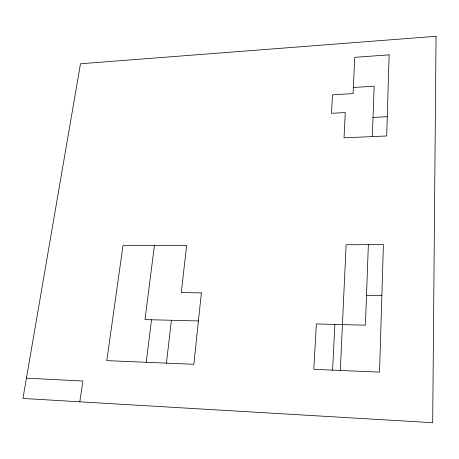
<?xml version="1.0" encoding="UTF-8"?>
<svg xmlns="http://www.w3.org/2000/svg" width="459" height="459" viewBox="0 0 459 459"><rect width="100%" height="100%" fill="white"/><g stroke="black" fill="none" stroke-linecap="round" stroke-linejoin="round"><path stroke-width="0.69" d="M368.365 244.681L365.416 325.184L316.366 323.939L313.784 369.352L379.541 372.123L383.403 244.624L346.109 244.762L340.314 370.47M372.324 136.598L374.165 86.206L353.355 87.48M332.603 370.143L334.852 324.41M166.428 363.144L171.425 320.267M146.243 362.294L151.545 319.762M154.419 245.49L144.981 319.596L198.42 320.95M79.803 401.814L82.901 381.033L26.438 378.164M373.024 117.435L387.27 116.724M366.511 295.28L381.859 295.504M436.05 36.29L432.694 422.71L22.95 398.446L80.491 63.761L436.05 36.29M389.14 54.85L386.69 135.979L344.032 137.809L345.271 112.57L331.49 113.287L332.511 94.818L353.069 93.607L354.744 57.323L389.14 54.85M201.375 292.882L193.853 364.297L106.804 360.631L122.983 245.611L186.652 245.37L181.282 292.59L201.375 292.882"/></g></svg>
